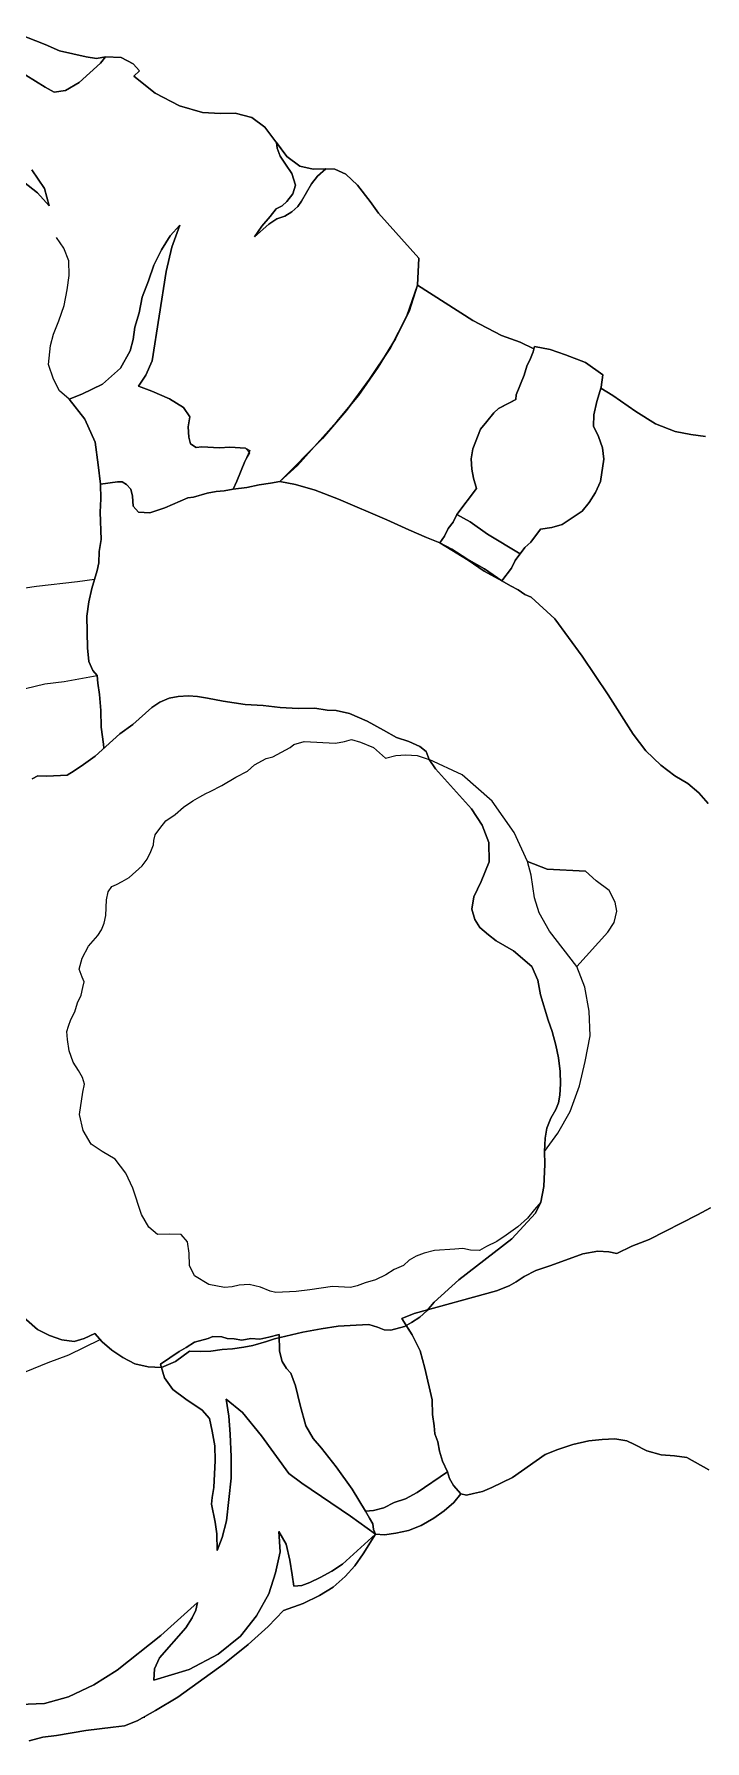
# Model space of a CAD drawing. Header units: metres. Extents: x 1905 to 1922.2, y 1773.7 to 1790.9.
# Drawn here: x 1907.988 to 1908.235, y 1775.517 to 1776.144 of the extents above; entities that cross this region are included whole.
import ezdxf

# ---------------------------------------------------------------- set-up
doc = ezdxf.new("R2010")
doc.units = ezdxf.units.M

# ---------------------------------------------------------------- blocks, each defined once
blk = doc.blocks.new('man_top_5')
at = {"color": 0}
for points in [[(-0.21802, 0.26793), (-0.21286, 0.26394), (-0.20857, 0.25916), (-0.2103, 0.26545), (-0.21489, 0.27231)], [(-0.21717, 0.30716), (-0.20997, 0.30264), (-0.20676, 0.30082), (-0.20259, 0.30142), (-0.19747, 0.30445), (-0.18965, 0.31148), (-0.18787, 0.31386), (-0.19121, 0.31321), (-0.1949, 0.31382), (-0.20471, 0.316), (-0.20996, 0.31835), (-0.21967, 0.32217)], [(-0.21593, -0.30471), (-0.21089, -0.30333), (-0.2059, -0.30277), (-0.19505, -0.30087), (-0.18507, -0.29974), (-0.18091, -0.29914), (-0.17626, -0.29732), (-0.16945, -0.29355), (-0.16133, -0.28861), (-0.14414, -0.2763), (-0.1355, -0.26932), (-0.12811, -0.26269), (-0.12243, -0.25679), (-0.11526, -0.25428), (-0.10932, -0.25129), (-0.10419, -0.24826), (-0.09985, -0.24435), (-0.09633, -0.24041), (-0.09321, -0.23603), (-0.08869, -0.22883), (-0.08539, -0.229), (-0.08123, -0.2284), (-0.07662, -0.2274), (-0.07198, -0.22558), (-0.06729, -0.22294), (-0.06343, -0.22025), (-0.05995, -0.21713), (-0.05731, -0.21397), (-0.06004, -0.21093), (-0.06155, -0.20837), (-0.06225, -0.20585), (-0.06155, -0.20837), (-0.06004, -0.21093), (-0.05731, -0.21397), (-0.05995, -0.21713), (-0.06343, -0.22025), (-0.06729, -0.22294), (-0.07198, -0.22558), (-0.07662, -0.2274), (-0.08123, -0.2284), (-0.08539, -0.229), (-0.08869, -0.22883), (-0.09321, -0.23603), (-0.09633, -0.24041), (-0.09985, -0.24435), (-0.10419, -0.24826), (-0.10932, -0.25129), (-0.11526, -0.25428), (-0.12243, -0.25679), (-0.12811, -0.26269), (-0.1355, -0.26932), (-0.14414, -0.2763), (-0.16133, -0.28861), (-0.16945, -0.29355), (-0.17626, -0.29732), (-0.18091, -0.29914), (-0.18507, -0.29974), (-0.19505, -0.30087), (-0.2059, -0.30277), (-0.21089, -0.30333), (-0.21593, -0.30471)], [(-0.21967, 0.32217), (-0.20996, 0.31835), (-0.20471, 0.316), (-0.1949, 0.31382), (-0.19121, 0.31321), (-0.18787, 0.31386), (-0.1821, 0.31355), (-0.17768, 0.31125), (-0.17534, 0.30865), (-0.17751, 0.3067), (-0.16957, 0.30048), (-0.16072, 0.29588), (-0.15218, 0.29336), (-0.14558, 0.293), (-0.1402, 0.29313), (-0.13408, 0.29156), (-0.12931, 0.288), (-0.12121, 0.27723), (-0.11644, 0.27367), (-0.11153, 0.27258), (-0.10698, 0.27275), (-0.10368, 0.27258), (-0.09964, 0.27071), (-0.09531, 0.26676), (-0.09067, 0.26072), (-0.08759, 0.25642), (-0.07276, 0.23992), (-0.07329, 0.23003), (-0.07721, 0.21867), (-0.0832, 0.207), (-0.09085, 0.19542), (-0.09932, 0.18388), (-0.10813, 0.1736), (-0.12385, 0.15791), (-0.1272, 0.15726), (-0.13136, 0.15666), (-0.13596, 0.15566), (-0.14095, 0.1551), (-0.14429, 0.15445), (-0.1472, 0.15419), (-0.15054, 0.15355), (-0.15558, 0.15216), (-0.15766, 0.15186), (-0.16612, 0.14818), (-0.17159, 0.1464), (-0.17572, 0.14662), (-0.17767, 0.14879), (-0.17788, 0.15252), (-0.17857, 0.15504), (-0.18013, 0.15678), (-0.18174, 0.15769), (-0.18339, 0.15778), (-0.18964, 0.15687), (-0.18951, 0.15149), (-0.18977, 0.14654), (-0.18948, 0.13661), (-0.19013, 0.1321), (-0.19035, 0.12797), (-0.19092, 0.12511), (-0.19292, 0.1186), (-0.19401, 0.1137), (-0.19471, 0.10836), (-0.1945, 0.09678), (-0.19394, 0.09179), (-0.19246, 0.0884), (-0.1909, 0.08666), (-0.19065, 0.08376), (-0.19004, 0.07959), (-0.18952, 0.07378), (-0.18944, 0.06757), (-0.18854, 0.06132), (-0.18841, 0.05987), (-0.18854, 0.06132), (-0.18944, 0.06757), (-0.18952, 0.07378), (-0.19004, 0.07959), (-0.19065, 0.08376), (-0.1909, 0.08666), (-0.19246, 0.0884), (-0.19394, 0.09179), (-0.1945, 0.09678), (-0.19471, 0.10836), (-0.19401, 0.1137), (-0.19292, 0.1186), (-0.19092, 0.12511), (-0.19035, 0.12797), (-0.19013, 0.1321), (-0.18948, 0.13661), (-0.18977, 0.14654), (-0.18951, 0.15149), (-0.18964, 0.15687), (-0.18339, 0.15778), (-0.18174, 0.15769), (-0.18013, 0.15678), (-0.17857, 0.15504), (-0.17788, 0.15252), (-0.17767, 0.14879), (-0.17572, 0.14662), (-0.17159, 0.1464), (-0.16612, 0.14818), (-0.15766, 0.15186), (-0.15558, 0.15216), (-0.15054, 0.15355), (-0.1472, 0.15419), (-0.14429, 0.15445), (-0.14095, 0.1551), (-0.13596, 0.15566), (-0.13136, 0.15666), (-0.1272, 0.15726), (-0.12385, 0.15791), (-0.10813, 0.1736), (-0.09932, 0.18388), (-0.09085, 0.19542), (-0.0832, 0.207), (-0.07721, 0.21867), (-0.07329, 0.23003), (-0.07276, 0.23992), (-0.08759, 0.25642), (-0.09067, 0.26072), (-0.09531, 0.26676), (-0.09964, 0.27071), (-0.10368, 0.27258), (-0.10698, 0.27275), (-0.11153, 0.27258), (-0.11644, 0.27367), (-0.12121, 0.27723), (-0.12931, 0.288), (-0.13408, 0.29156), (-0.1402, 0.29313), (-0.14558, 0.293), (-0.15218, 0.29336), (-0.16072, 0.29588), (-0.16957, 0.30048), (-0.17751, 0.3067), (-0.17534, 0.30865), (-0.17768, 0.31125), (-0.1821, 0.31355), (-0.18787, 0.31386), (-0.19121, 0.31321), (-0.1949, 0.31382), (-0.20471, 0.316), (-0.20996, 0.31835), (-0.21967, 0.32217)], [(-0.21967, 0.32217), (-0.20996, 0.31835), (-0.20471, 0.316), (-0.1949, 0.31382), (-0.19121, 0.31321), (-0.18787, 0.31386), (-0.18965, 0.31148), (-0.19747, 0.30445), (-0.20259, 0.30142), (-0.20676, 0.30082), (-0.20997, 0.30264), (-0.21717, 0.30716)], [(-0.21489, 0.27231), (-0.2103, 0.26545), (-0.20857, 0.25916), (-0.21286, 0.26394), (-0.21802, 0.26793)], [(-0.2012, 0.18808), (-0.20476, 0.19116), (-0.20701, 0.19542), (-0.20878, 0.20089), (-0.208, 0.20787), (-0.20695, 0.21195), (-0.20504, 0.21681), (-0.20308, 0.22249), (-0.20195, 0.22822), (-0.20125, 0.23355), (-0.20138, 0.23893), (-0.2032, 0.24358), (-0.20589, 0.24744)], [(0.03353, 0.03955), (0.03002, 0.04346), (0.02607, 0.04697), (0.02126, 0.04971), (0.01609, 0.05371), (0.01059, 0.05896), (0.00595, 0.065), (-0.0032, 0.07954), (-0.01277, 0.09369), (-0.02279, 0.10746), (-0.03146, 0.11536), (-0.03389, 0.11632), (-0.03628, 0.1181), (-0.03909, 0.11949), (-0.0423, 0.12131), (-0.04868, 0.12579), (-0.0551, 0.12944), (-0.06069, 0.13304), (-0.06512, 0.13534), (-0.06998, 0.13726), (-0.07644, 0.14008), (-0.08451, 0.14382), (-0.10229, 0.15138), (-0.1108, 0.15473), (-0.11813, 0.15678), (-0.12385, 0.15791), (-0.11734, 0.16376), (-0.10284, 0.17994), (-0.09489, 0.18943), (-0.08772, 0.1998), (-0.08138, 0.21021), (-0.07629, 0.22027), (-0.07329, 0.23003), (-0.05291, 0.21696), (-0.04245, 0.21144), (-0.03556, 0.209), (-0.04245, 0.21144), (-0.05291, 0.21696), (-0.07329, 0.23003), (-0.07629, 0.22027), (-0.08138, 0.21021), (-0.08772, 0.1998), (-0.09489, 0.18943), (-0.10284, 0.17994), (-0.11734, 0.16376), (-0.12385, 0.15791), (-0.11813, 0.15678), (-0.1108, 0.15473), (-0.10229, 0.15138), (-0.08451, 0.14382), (-0.07644, 0.14008), (-0.06998, 0.13726), (-0.06512, 0.13534), (-0.06069, 0.13304), (-0.0551, 0.12944), (-0.04868, 0.12579), (-0.0423, 0.12131), (-0.03909, 0.11949), (-0.03628, 0.1181), (-0.03389, 0.11632), (-0.03146, 0.11536), (-0.02279, 0.10746), (-0.01277, 0.09369), (-0.0032, 0.07954), (0.00595, 0.065), (0.01059, 0.05896), (0.01609, 0.05371), (0.02126, 0.04971), (0.02607, 0.04697), (0.03002, 0.04346), (0.03353, 0.03955)], [(0.03246, 0.17437), (0.02712, 0.17507), (0.02139, 0.1762), (0.0141, 0.17907), (0.0069, 0.18359), (-0.00147, 0.18941), (-0.00595, 0.19217), (-0.00147, 0.18941), (0.0069, 0.18359), (0.0141, 0.17907), (0.02139, 0.1762), (0.02712, 0.17507), (0.03246, 0.17437)], [(-0.06512, 0.13534), (-0.06998, 0.13726), (-0.07644, 0.14008), (-0.08451, 0.14382), (-0.10229, 0.15138), (-0.1108, 0.15473), (-0.11813, 0.15678), (-0.12385, 0.15791)], [(-0.2172, 0.08187), (-0.21009, 0.08355), (-0.20301, 0.08442), (-0.1909, 0.08666), (-0.19246, 0.0884), (-0.19394, 0.09179), (-0.1945, 0.09678), (-0.19471, 0.10836), (-0.19401, 0.1137), (-0.19292, 0.1186), (-0.19192, 0.12186), (-0.19817, 0.12095), (-0.21314, 0.11927), (-0.22147, 0.11806)], [(0.02126, 0.04971), (0.01609, 0.05371), (0.01059, 0.05896), (0.00595, 0.065), (-0.0032, 0.07954), (-0.01277, 0.09369), (-0.02279, 0.10746), (-0.03146, 0.11536), (-0.03389, 0.11632), (-0.03628, 0.1181), (-0.03909, 0.11949), (-0.0423, 0.12131)], [(-0.21484, 0.04867), (-0.21271, 0.0498), (-0.20942, 0.04962), (-0.20195, 0.05005), (-0.19939, 0.05157), (-0.19596, 0.05386), (-0.19166, 0.05694), (-0.18255, 0.06514), (-0.17781, 0.0686), (-0.17087, 0.07485), (-0.16787, 0.07675), (-0.16448, 0.07823), (-0.16114, 0.07888), (-0.15741, 0.07909), (-0.15411, 0.07891), (-0.15043, 0.0783), (-0.1447, 0.07717), (-0.1365, 0.07591), (-0.1299, 0.07555), (-0.12374, 0.07481), (-0.11715, 0.07446), (-0.11094, 0.07454), (-0.10643, 0.07389), (-0.10313, 0.07371), (-0.09823, 0.07262), (-0.09177, 0.0698), (-0.08574, 0.06658), (-0.08092, 0.06385), (-0.07645, 0.06237), (-0.07242, 0.0605), (-0.07003, 0.05872), (-0.06895, 0.05577), (-0.07003, 0.05872), (-0.07242, 0.0605), (-0.07645, 0.06237), (-0.08092, 0.06385), (-0.08574, 0.06658), (-0.09177, 0.0698), (-0.09823, 0.07262), (-0.10313, 0.07371), (-0.10643, 0.07389), (-0.11094, 0.07454), (-0.11715, 0.07446), (-0.12374, 0.07481), (-0.1299, 0.07555), (-0.1365, 0.07591), (-0.1447, 0.07717), (-0.15043, 0.0783), (-0.15411, 0.07891), (-0.15741, 0.07909), (-0.16114, 0.07888), (-0.16448, 0.07823), (-0.16787, 0.07675), (-0.17087, 0.07485), (-0.17781, 0.0686), (-0.18255, 0.06514), (-0.19166, 0.05694), (-0.19596, 0.05386), (-0.19939, 0.05157), (-0.20195, 0.05005), (-0.20942, 0.04962), (-0.21271, 0.0498), (-0.21484, 0.04867)], [(-0.21993, -0.14741), (-0.21282, -0.15358), (-0.2084, -0.15588), (-0.20393, -0.15736), (-0.19942, -0.15802), (-0.19564, -0.15698), (-0.19182, -0.15511), (-0.18909, -0.15815), (-0.18553, -0.16124), (-0.18154, -0.16393), (-0.17712, -0.16623), (-0.17222, -0.16732), (-0.16727, -0.16759), (-0.16219, -0.16538), (-0.15702, -0.16152), (-0.1529, -0.16174), (-0.14917, -0.16152), (-0.145, -0.16092), (-0.14127, -0.16071), (-0.13711, -0.1601), (-0.13377, -0.15945), (-0.12873, -0.15807), (-0.12578, -0.15699), (-0.11532, -0.15465), (-0.10864, -0.15335), (-0.10239, -0.15245), (-0.09575, -0.15197), (-0.09119, -0.1518), (-0.08794, -0.1528), (-0.08551, -0.15376), (-0.08304, -0.15389), (-0.078, -0.15251), (-0.07544, -0.15099), (-0.07244, -0.14908), (-0.06984, -0.14674), (-0.06719, -0.14358), (-0.05807, -0.13538), (-0.03866, -0.1203), (-0.02989, -0.11084), (-0.02802, -0.10681), (-0.02689, -0.10108), (-0.02645, -0.09284), (-0.02662, -0.08828), (-0.02636, -0.08334), (-0.02575, -0.07965), (-0.02431, -0.076), (-0.02249, -0.0728), (-0.02153, -0.07037), (-0.02096, -0.0675), (-0.02074, -0.06338), (-0.02092, -0.05882), (-0.02148, -0.05383), (-0.02247, -0.04923), (-0.02385, -0.0442), (-0.02528, -0.03999), (-0.0281, -0.03074), (-0.02905, -0.02532), (-0.03126, -0.02024), (-0.03798, -0.01451), (-0.0444, -0.01086), (-0.04717, -0.00864), (-0.05034, -0.00599), (-0.05225, -0.003), (-0.05328, 0.00078), (-0.05263, 0.00529), (-0.04985, 0.01093), (-0.04698, 0.01822), (-0.04702, 0.02525), (-0.04957, 0.03158), (-0.05339, 0.03757), (-0.06665, 0.05234), (-0.06895, 0.05577), (-0.06665, 0.05234), (-0.05339, 0.03757), (-0.04957, 0.03158), (-0.04702, 0.02525), (-0.04698, 0.01822), (-0.04985, 0.01093), (-0.05263, 0.00529), (-0.05328, 0.00078), (-0.05225, -0.003), (-0.05034, -0.00599), (-0.04717, -0.00864), (-0.0444, -0.01086), (-0.03798, -0.01451), (-0.03126, -0.02024), (-0.02905, -0.02532), (-0.0281, -0.03074), (-0.02528, -0.03999), (-0.02385, -0.0442), (-0.02247, -0.04923), (-0.02148, -0.05383), (-0.02092, -0.05882), (-0.02074, -0.06338), (-0.02096, -0.0675), (-0.02153, -0.07037), (-0.02249, -0.0728), (-0.02431, -0.076), (-0.02575, -0.07965), (-0.02636, -0.08334), (-0.02662, -0.08828), (-0.02645, -0.09284), (-0.02689, -0.10108), (-0.02802, -0.10681), (-0.02989, -0.11084), (-0.03866, -0.1203), (-0.05807, -0.13538), (-0.06719, -0.14358), (-0.06984, -0.14674), (-0.07244, -0.14908), (-0.07544, -0.15099), (-0.078, -0.15251), (-0.08304, -0.15389), (-0.08551, -0.15376), (-0.08794, -0.1528), (-0.09119, -0.1518), (-0.09575, -0.15197), (-0.10239, -0.15245), (-0.10864, -0.15335), (-0.11532, -0.15465), (-0.12578, -0.15699), (-0.12873, -0.15807), (-0.13377, -0.15945), (-0.13711, -0.1601), (-0.14127, -0.16071), (-0.145, -0.16092), (-0.14917, -0.16152), (-0.1529, -0.16174), (-0.15702, -0.16152), (-0.16219, -0.16538), (-0.16727, -0.16759), (-0.17222, -0.16732), (-0.17712, -0.16623), (-0.18154, -0.16393), (-0.18553, -0.16124), (-0.18909, -0.15815), (-0.19182, -0.15511), (-0.19564, -0.15698), (-0.19942, -0.15802), (-0.20393, -0.15736), (-0.2084, -0.15588), (-0.21282, -0.15358), (-0.21993, -0.14741)], [(-0.08505, 0.05621), (-0.08127, 0.05725), (-0.07754, 0.05746), (-0.07342, 0.05724), (-0.06895, 0.05577), (-0.06665, 0.05234), (-0.05339, 0.03757), (-0.04957, 0.03158), (-0.04702, 0.02525), (-0.04698, 0.01822), (-0.04985, 0.01093), (-0.05263, 0.00529), (-0.05328, 0.00078), (-0.05225, -0.003), (-0.05034, -0.00599), (-0.04717, -0.00864), (-0.0444, -0.01086), (-0.03798, -0.01451), (-0.03126, -0.02024), (-0.02905, -0.02532), (-0.0281, -0.03074), (-0.02528, -0.03999), (-0.02385, -0.0442), (-0.02247, -0.04923), (-0.02148, -0.05383), (-0.02092, -0.05882), (-0.02074, -0.06338), (-0.02096, -0.0675), (-0.02153, -0.07037), (-0.02249, -0.0728), (-0.02431, -0.076), (-0.02575, -0.07965), (-0.02636, -0.08334), (-0.02662, -0.08828), (-0.02645, -0.09284), (-0.02689, -0.10108), (-0.02802, -0.10681), (-0.03024, -0.10959), (-0.03289, -0.11275), (-0.03636, -0.11587), (-0.04066, -0.11895), (-0.04409, -0.12125), (-0.04791, -0.12311), (-0.05047, -0.12463), (-0.05377, -0.12445), (-0.05663, -0.12389), (-0.05954, -0.12414), (-0.067, -0.12457), (-0.07078, -0.12561), (-0.07373, -0.12669), (-0.07629, -0.12821), (-0.07846, -0.13016), (-0.08185, -0.13163), (-0.08484, -0.13354), (-0.08866, -0.1354), (-0.09244, -0.13644), (-0.09539, -0.13753), (-0.09791, -0.13822), (-0.1045, -0.13787), (-0.11284, -0.13907), (-0.11783, -0.13963), (-0.12529, -0.14006), (-0.12733, -0.13954), (-0.13097, -0.13811), (-0.13505, -0.13706), (-0.13878, -0.13728), (-0.1413, -0.13797), (-0.14421, -0.13823), (-0.14993, -0.13709), (-0.15514, -0.13392), (-0.157, -0.1301), (-0.15717, -0.12555), (-0.15778, -0.12138), (-0.16012, -0.11878), (-0.16424, -0.11856), (-0.1688, -0.11873), (-0.17196, -0.11608), (-0.1746, -0.11139), (-0.17781, -0.10171), (-0.18041, -0.0962), (-0.18427, -0.09103), (-0.18908, -0.08829), (-0.19307, -0.0856), (-0.1961, -0.08048), (-0.19745, -0.07462), (-0.19618, -0.06642), (-0.19561, -0.06355), (-0.19631, -0.06104), (-0.19782, -0.05848), (-0.19973, -0.05548), (-0.20116, -0.05127), (-0.20176, -0.0471), (-0.20202, -0.0442), (-0.2015, -0.04216), (-0.20054, -0.03973), (-0.19915, -0.03691), (-0.19815, -0.03366), (-0.19676, -0.03084), (-0.1962, -0.02797), (-0.19567, -0.02593), (-0.19641, -0.02424), (-0.19749, -0.02129), (-0.19645, -0.01721), (-0.19415, -0.01279), (-0.19063, -0.00884), (-0.18928, -0.00685), (-0.18832, -0.00442), (-0.18776, -0.00155), (-0.18745, 0.00422), (-0.18688, 0.00708), (-0.18554, 0.00908), (-0.18384, 0.00981), (-0.18172, 0.01094), (-0.17916, 0.01246), (-0.17438, 0.01675), (-0.1726, 0.01913), (-0.17121, 0.02195), (-0.17025, 0.02438), (-0.17016, 0.02603), (-0.16964, 0.02807), (-0.16786, 0.03046), (-0.16565, 0.03323), (-0.16222, 0.03553), (-0.15918, 0.03826), (-0.15575, 0.04056), (-0.15319, 0.04207), (-0.15106, 0.0432), (-0.14937, 0.04394), (-0.14511, 0.04619), (-0.13999, 0.04922), (-0.13574, 0.05148), (-0.13313, 0.05382), (-0.12888, 0.05607), (-0.12636, 0.05676), (-0.11998, 0.06014), (-0.11868, 0.06131), (-0.1149, 0.06235), (-0.10336, 0.06174), (-0.10002, 0.06238), (-0.0975, 0.06308), (-0.09424, 0.06208), (-0.08939, 0.06016), (-0.08505, 0.05621)], [(-0.06895, 0.05577), (-0.06665, 0.05234), (-0.05339, 0.03757), (-0.04957, 0.03158), (-0.04702, 0.02525), (-0.04698, 0.01822), (-0.04985, 0.01093), (-0.05263, 0.00529), (-0.05328, 0.00078), (-0.05225, -0.003), (-0.05034, -0.00599), (-0.04717, -0.00864), (-0.0444, -0.01086), (-0.03798, -0.01451), (-0.03126, -0.02024), (-0.02905, -0.02532), (-0.0281, -0.03074), (-0.02528, -0.03999), (-0.02385, -0.0442), (-0.02247, -0.04923), (-0.02148, -0.05383), (-0.02092, -0.05882), (-0.02074, -0.06338), (-0.02096, -0.0675), (-0.02153, -0.07037), (-0.02249, -0.0728), (-0.02431, -0.076), (-0.02575, -0.07965), (-0.02636, -0.08334), (-0.02662, -0.08828), (-0.02645, -0.09284), (-0.02689, -0.10108), (-0.02802, -0.10681)], [(-0.01472, -0.0203), (-0.02478, -0.00736), (-0.02855, -0.00054), (-0.03033, 0.00493), (-0.03154, 0.01326), (-0.03292, 0.01829), (-0.02563, 0.01542), (-0.01162, 0.01468), (-0.00767, 0.01116), (-0.01162, 0.01468), (-0.02563, 0.01542), (-0.03292, 0.01829), (-0.03773, 0.02888), (-0.04579, 0.04048), (-0.05685, 0.05016), (-0.06895, 0.05577), (-0.06665, 0.05234), (-0.05339, 0.03757), (-0.04957, 0.03158), (-0.04702, 0.02525), (-0.04698, 0.01822), (-0.04985, 0.01093), (-0.05263, 0.00529), (-0.05328, 0.00078), (-0.05225, -0.003), (-0.05034, -0.00599), (-0.04717, -0.00864), (-0.0444, -0.01086), (-0.03798, -0.01451), (-0.03126, -0.02024), (-0.02905, -0.02532), (-0.0281, -0.03074), (-0.02528, -0.03999), (-0.02385, -0.0442), (-0.02247, -0.04923), (-0.02148, -0.05383), (-0.02092, -0.05882), (-0.02074, -0.06338), (-0.02096, -0.0675), (-0.02153, -0.07037), (-0.02249, -0.0728), (-0.02431, -0.076), (-0.02575, -0.07965), (-0.02636, -0.08334), (-0.02662, -0.08828), (-0.02171, -0.08152), (-0.01715, -0.07349), (-0.01376, -0.06417), (-0.01163, -0.05519), (-0.00988, -0.04577), (-0.01022, -0.03666), (-0.01182, -0.02789), (-0.01472, -0.0203), (-0.0033, -0.00768), (-0.00104, -0.00408), (0, 0), (-0.00065, 0.00334), (-0.0029, 0.0076), (-0.00767, 0.01116), (-0.01162, 0.01468), (-0.02563, 0.01542), (-0.03292, 0.01829), (-0.03773, 0.02888), (-0.04579, 0.04048), (-0.05685, 0.05016), (-0.06895, 0.05577), (-0.06665, 0.05234), (-0.05339, 0.03757), (-0.04957, 0.03158), (-0.04702, 0.02525), (-0.04698, 0.01822), (-0.04985, 0.01093), (-0.05263, 0.00529), (-0.05328, 0.00078), (-0.05225, -0.003), (-0.05034, -0.00599), (-0.04717, -0.00864), (-0.0444, -0.01086), (-0.03798, -0.01451), (-0.03126, -0.02024), (-0.02905, -0.02532), (-0.0281, -0.03074), (-0.02528, -0.03999), (-0.02385, -0.0442), (-0.02247, -0.04923), (-0.02148, -0.05383), (-0.02092, -0.05882), (-0.02074, -0.06338), (-0.02096, -0.0675), (-0.02153, -0.07037), (-0.02249, -0.0728), (-0.02431, -0.076), (-0.02575, -0.07965), (-0.02636, -0.08334), (-0.02662, -0.08828), (-0.02171, -0.08152), (-0.01715, -0.07349), (-0.01376, -0.06417), (-0.01163, -0.05519), (-0.00988, -0.04577), (-0.01022, -0.03666), (-0.01182, -0.02789), (-0.01472, -0.0203), (-0.0033, -0.00768), (-0.00104, -0.00408), (0, 0), (-0.00065, 0.00334), (-0.0029, 0.0076), (-0.00767, 0.01116)], [(0.03429, -0.1089), (0.0296, -0.11154), (0.01176, -0.12051), (0.00542, -0.12306), (-0.00009, -0.12566), (-0.00296, -0.1251), (-0.00708, -0.12488), (-0.0125, -0.12583), (-0.02431, -0.13016), (-0.02978, -0.13193), (-0.03403, -0.13419), (-0.03703, -0.13609), (-0.03959, -0.13761), (-0.04423, -0.13943), (-0.07444, -0.14774), (-0.07908, -0.14956), (-0.07527, -0.15555), (-0.07228, -0.16149), (-0.07055, -0.16779), (-0.06787, -0.17951), (-0.06774, -0.18489), (-0.06714, -0.18905), (-0.06688, -0.19196), (-0.0658, -0.19491), (-0.06515, -0.19825), (-0.06411, -0.20203), (-0.06225, -0.20585), (-0.06155, -0.20837), (-0.06004, -0.21093), (-0.05731, -0.21397), (-0.06004, -0.21093), (-0.06155, -0.20837), (-0.06225, -0.20585), (-0.06411, -0.20203), (-0.06515, -0.19825), (-0.0658, -0.19491), (-0.06688, -0.19196), (-0.06714, -0.18905), (-0.06774, -0.18489), (-0.06787, -0.17951), (-0.07055, -0.16779), (-0.07228, -0.16149), (-0.07527, -0.15555), (-0.07908, -0.14956), (-0.07444, -0.14774), (-0.04423, -0.13943), (-0.03959, -0.13761), (-0.03703, -0.13609), (-0.03403, -0.13419), (-0.02978, -0.13193), (-0.02431, -0.13016), (-0.0125, -0.12583), (-0.00708, -0.12488), (-0.00296, -0.1251), (-0.00009, -0.12566), (0.00542, -0.12306), (0.01176, -0.12051), (0.0296, -0.11154), (0.03429, -0.1089)], [(0.03369, -0.20518), (0.02567, -0.20062), (0.02116, -0.19997), (0.01621, -0.1997), (0.01092, -0.19818), (0.00649, -0.19588), (0.00367, -0.19449), (-0.00084, -0.19383), (-0.00539, -0.194), (-0.01038, -0.19456), (-0.01624, -0.1959), (-0.02171, -0.19768), (-0.02636, -0.1995), (-0.03838, -0.20795), (-0.04602, -0.21168), (-0.04941, -0.21315), (-0.05275, -0.2138), (-0.05527, -0.21449), (-0.05731, -0.21397), (-0.05527, -0.21449), (-0.05275, -0.2138), (-0.04941, -0.21315), (-0.04602, -0.21168), (-0.03838, -0.20795), (-0.02636, -0.1995), (-0.02171, -0.19768), (-0.01624, -0.1959), (-0.01038, -0.19456), (-0.00539, -0.194), (-0.00084, -0.19383), (0.00367, -0.19449), (0.00649, -0.19588), (0.01092, -0.19818), (0.01621, -0.1997), (0.02116, -0.19997), (0.02567, -0.20062), (0.03369, -0.20518)], [(-0.21695, -0.16907), (-0.20892, -0.16578), (-0.20133, -0.16287), (-0.18987, -0.15729)], [(-0.05731, -0.21397), (-0.05527, -0.21449), (-0.05275, -0.2138), (-0.04941, -0.21315), (-0.04602, -0.21168), (-0.03838, -0.20795), (-0.02636, -0.1995), (-0.02171, -0.19768), (-0.01624, -0.1959), (-0.01038, -0.19456), (-0.00539, -0.194), (-0.00084, -0.19383), (0.00367, -0.19449), (0.00649, -0.19588)], [(-0.21934, -0.2913), (-0.21023, -0.29096), (-0.20142, -0.28854), (-0.19209, -0.28408), (-0.18354, -0.27874), (-0.16756, -0.26596), (-0.1541, -0.25386), (-0.15467, -0.25672), (-0.15606, -0.25954), (-0.15832, -0.26314), (-0.168, -0.2742), (-0.16987, -0.27823), (-0.17009, -0.28236), (-0.15707, -0.2785), (-0.14643, -0.27287), (-0.13823, -0.26628), (-0.13245, -0.25874), (-0.12789, -0.25071), (-0.12541, -0.24299), (-0.12375, -0.23522), (-0.12418, -0.22776), (-0.12154, -0.23245), (-0.1202, -0.23831), (-0.11925, -0.24373), (-0.11864, -0.2479), (-0.11574, -0.24764), (-0.11278, -0.24656), (-0.10896, -0.24469), (-0.10471, -0.24244), (-0.10085, -0.23975), (-0.08869, -0.22883), (-0.09321, -0.23603), (-0.09633, -0.24041), (-0.09985, -0.24435), (-0.10419, -0.24826), (-0.10932, -0.25129), (-0.11526, -0.25428), (-0.12243, -0.25679), (-0.12811, -0.26269), (-0.1355, -0.26932), (-0.14414, -0.2763), (-0.16133, -0.28861), (-0.16945, -0.29355), (-0.17626, -0.29732), (-0.18091, -0.29914), (-0.18507, -0.29974), (-0.19505, -0.30087), (-0.2059, -0.30277), (-0.21089, -0.30333), (-0.21593, -0.30471)], [(-0.21593, -0.30471), (-0.21089, -0.30333), (-0.2059, -0.30277), (-0.19505, -0.30087), (-0.18507, -0.29974), (-0.18091, -0.29914), (-0.17626, -0.29732), (-0.16945, -0.29355), (-0.16133, -0.28861), (-0.14414, -0.2763), (-0.1355, -0.26932), (-0.12811, -0.26269), (-0.12243, -0.25679), (-0.11526, -0.25428), (-0.10932, -0.25129), (-0.10419, -0.24826), (-0.09985, -0.24435), (-0.09633, -0.24041), (-0.09321, -0.23603), (-0.08869, -0.22883), (-0.10085, -0.23975), (-0.10471, -0.24244), (-0.10896, -0.24469), (-0.11278, -0.24656), (-0.11574, -0.24764), (-0.11864, -0.2479), (-0.11925, -0.24373), (-0.1202, -0.23831), (-0.12154, -0.23245), (-0.12418, -0.22776), (-0.12375, -0.23522), (-0.12541, -0.24299), (-0.12789, -0.25071), (-0.13245, -0.25874), (-0.13823, -0.26628), (-0.14643, -0.27287), (-0.15707, -0.2785), (-0.17009, -0.28236), (-0.16987, -0.27823), (-0.168, -0.2742), (-0.15832, -0.26314), (-0.15606, -0.25954), (-0.15467, -0.25672), (-0.1541, -0.25386), (-0.16756, -0.26596), (-0.18354, -0.27874), (-0.19209, -0.28408), (-0.20142, -0.28854), (-0.21023, -0.29096), (-0.21934, -0.2913)], [(-0.17344, -0.29618), (-0.17442, -0.2963)]]:
    blk.add_lwpolyline(points, dxfattribs=at)
for points in [[(-0.12506, 0.2824), (-0.12476, 0.28032), (-0.12368, 0.27737), (-0.12177, 0.27437), (-0.11947, 0.27094), (-0.11805, 0.26673), (-0.11905, 0.26348), (-0.12126, 0.2607), (-0.123, 0.25914), (-0.12513, 0.25801), (-0.12734, 0.25524), (-0.13042, 0.25168), (-0.13312, 0.24769), (-0.12791, 0.25238), (-0.12491, 0.25428), (-0.12196, 0.25537), (-0.1194, 0.25688), (-0.11723, 0.25883), (-0.11588, 0.26083), (-0.11223, 0.26725), (-0.11002, 0.27002), (-0.10698, 0.27275), (-0.11153, 0.27258), (-0.11644, 0.27367), (-0.12121, 0.27723), (-0.12506, 0.2824), (-0.12121, 0.27723), (-0.11644, 0.27367), (-0.11153, 0.27258), (-0.10698, 0.27275), (-0.11002, 0.27002), (-0.11223, 0.26725), (-0.11588, 0.26083), (-0.11723, 0.25883), (-0.1194, 0.25688), (-0.12196, 0.25537), (-0.12491, 0.25428), (-0.12791, 0.25238), (-0.13312, 0.24769), (-0.13042, 0.25168), (-0.12734, 0.25524), (-0.12513, 0.25801), (-0.123, 0.25914), (-0.12126, 0.2607), (-0.11905, 0.26348), (-0.11805, 0.26673), (-0.11947, 0.27094), (-0.12177, 0.27437), (-0.12368, 0.27737), (-0.12476, 0.28032)], [(-0.14095, 0.1551), (-0.13956, 0.15792), (-0.13669, 0.16521), (-0.13487, 0.16842), (-0.13643, 0.17015), (-0.1422, 0.17046), (-0.14593, 0.17025), (-0.15253, 0.1706), (-0.15461, 0.1703), (-0.1566, 0.17164), (-0.1573, 0.17416), (-0.15751, 0.17789), (-0.1569, 0.18158), (-0.1592, 0.18501), (-0.1644, 0.18818), (-0.17087, 0.19101), (-0.17572, 0.19292), (-0.17303, 0.19691), (-0.17068, 0.20216), (-0.16563, 0.23496), (-0.16349, 0.24394), (-0.16058, 0.25205), (-0.1641, 0.24811), (-0.16727, 0.2429), (-0.17005, 0.23726), (-0.17201, 0.23158), (-0.1744, 0.22551), (-0.17553, 0.21978), (-0.17705, 0.21449), (-0.17771, 0.20998), (-0.17875, 0.2059), (-0.1824, 0.19948), (-0.18892, 0.19362), (-0.19656, 0.1899), (-0.2012, 0.18808), (-0.19539, 0.18074), (-0.19171, 0.17228), (-0.1905, 0.16395), (-0.18964, 0.15687), (-0.18339, 0.15778), (-0.18174, 0.15769), (-0.18013, 0.15678), (-0.17857, 0.15504), (-0.17788, 0.15252), (-0.17767, 0.14879), (-0.17572, 0.14662), (-0.17159, 0.1464), (-0.16612, 0.14818), (-0.15766, 0.15186), (-0.15558, 0.15216), (-0.15054, 0.15355), (-0.1472, 0.15419), (-0.14429, 0.15445), (-0.14095, 0.1551), (-0.14429, 0.15445), (-0.1472, 0.15419), (-0.15054, 0.15355), (-0.15558, 0.15216), (-0.15766, 0.15186), (-0.16612, 0.14818), (-0.17159, 0.1464), (-0.17572, 0.14662), (-0.17767, 0.14879), (-0.17788, 0.15252), (-0.17857, 0.15504), (-0.18013, 0.15678), (-0.18174, 0.15769), (-0.18339, 0.15778), (-0.18964, 0.15687), (-0.1905, 0.16395), (-0.19171, 0.17228), (-0.19539, 0.18074), (-0.2012, 0.18808), (-0.19656, 0.1899), (-0.18892, 0.19362), (-0.1824, 0.19948), (-0.17875, 0.2059), (-0.17771, 0.20998), (-0.17705, 0.21449), (-0.17553, 0.21978), (-0.1744, 0.22551), (-0.17201, 0.23158), (-0.17005, 0.23726), (-0.16727, 0.2429), (-0.1641, 0.24811), (-0.16058, 0.25205), (-0.16349, 0.24394), (-0.16563, 0.23496), (-0.17068, 0.20216), (-0.17303, 0.19691), (-0.17572, 0.19292), (-0.17087, 0.19101), (-0.1644, 0.18818), (-0.1592, 0.18501), (-0.1569, 0.18158), (-0.15751, 0.17789), (-0.1573, 0.17416), (-0.1566, 0.17164), (-0.15461, 0.1703), (-0.15253, 0.1706), (-0.14593, 0.17025), (-0.1422, 0.17046), (-0.13643, 0.17015), (-0.13482, 0.16924), (-0.13669, 0.16521), (-0.13956, 0.15792)], [(-0.03709, 0.188), (-0.04347, 0.18462), (-0.04521, 0.18306), (-0.04786, 0.1799), (-0.05007, 0.17712), (-0.05294, 0.16983), (-0.05355, 0.16614), (-0.05334, 0.16241), (-0.05269, 0.15907), (-0.05165, 0.15529), (-0.05878, 0.14575), (-0.06017, 0.14293), (-0.06195, 0.14055), (-0.06334, 0.13773), (-0.06512, 0.13534), (-0.05471, 0.129), (-0.04872, 0.12496), (-0.0423, 0.12131), (-0.03874, 0.12608), (-0.03735, 0.1289), (-0.03379, 0.13367), (-0.03162, 0.13562), (-0.02806, 0.14039), (-0.02389, 0.141), (-0.02012, 0.14204), (-0.01282, 0.14702), (-0.01017, 0.15019), (-0.00791, 0.15379), (-0.00604, 0.15782), (-0.00478, 0.16602), (-0.00538, 0.17019), (-0.00681, 0.1744), (-0.00868, 0.17822), (-0.00846, 0.18234), (-0.00737, 0.18724), (-0.00585, 0.19253), (-0.00519, 0.19705), (-0.01157, 0.20152), (-0.01885, 0.20439), (-0.02454, 0.20635), (-0.03026, 0.20748), (-0.03079, 0.20544), (-0.03174, 0.20301), (-0.03313, 0.20019), (-0.03413, 0.19694), (-0.037, 0.18965), (-0.03709, 0.188), (-0.037, 0.18965), (-0.03413, 0.19694), (-0.03313, 0.20019), (-0.03174, 0.20301), (-0.03079, 0.20544), (-0.03026, 0.20748), (-0.02454, 0.20635), (-0.01885, 0.20439), (-0.01157, 0.20152), (-0.00519, 0.19705), (-0.00585, 0.19253), (-0.00737, 0.18724), (-0.00846, 0.18234), (-0.00868, 0.17822), (-0.00681, 0.1744), (-0.00538, 0.17019), (-0.00478, 0.16602), (-0.00604, 0.15782), (-0.00791, 0.15379), (-0.01017, 0.15019), (-0.01282, 0.14702), (-0.02012, 0.14204), (-0.02389, 0.141), (-0.02806, 0.14039), (-0.03162, 0.13562), (-0.03379, 0.13367), (-0.03735, 0.1289), (-0.03874, 0.12608), (-0.0423, 0.12131), (-0.04872, 0.12496), (-0.05471, 0.129), (-0.06512, 0.13534), (-0.06334, 0.13773), (-0.06195, 0.14055), (-0.06017, 0.14293), (-0.05878, 0.14575), (-0.05165, 0.15529), (-0.05269, 0.15907), (-0.05334, 0.16241), (-0.05355, 0.16614), (-0.05294, 0.16983), (-0.05007, 0.17712), (-0.04786, 0.1799), (-0.04521, 0.18306), (-0.04347, 0.18462), (-0.03922, 0.18687)], [(-0.03556, 0.209), (-0.03049, 0.20659), (-0.03556, 0.209)], [(-0.05878, 0.14575), (-0.05396, 0.14302), (-0.04759, 0.13854), (-0.03557, 0.13129), (-0.03735, 0.1289), (-0.03874, 0.12608), (-0.0423, 0.12131), (-0.04872, 0.12496), (-0.05471, 0.129), (-0.06512, 0.13534), (-0.06334, 0.13773), (-0.06195, 0.14055), (-0.06017, 0.14293), (-0.05878, 0.14575), (-0.06017, 0.14293), (-0.06195, 0.14055), (-0.06334, 0.13773), (-0.06512, 0.13534), (-0.05471, 0.129), (-0.04872, 0.12496), (-0.0423, 0.12131), (-0.03874, 0.12608), (-0.03735, 0.1289), (-0.03557, 0.13129), (-0.04759, 0.13854), (-0.05396, 0.14302)], [(-0.09237, -0.22036), (-0.09731, -0.21224), (-0.10308, -0.20408), (-0.1085, -0.19718), (-0.11162, -0.19371), (-0.11426, -0.18902), (-0.11634, -0.18147), (-0.11802, -0.17435), (-0.11984, -0.1697), (-0.1214, -0.16797), (-0.12292, -0.16541), (-0.12396, -0.16163), (-0.12404, -0.15543), (-0.12782, -0.15646), (-0.13116, -0.15711), (-0.13446, -0.15694), (-0.1378, -0.15758), (-0.14066, -0.15702), (-0.14314, -0.15689), (-0.14518, -0.15636), (-0.14847, -0.15619), (-0.15017, -0.15692), (-0.1552, -0.15831), (-0.1582, -0.16022), (-0.16076, -0.16173), (-0.16762, -0.16633), (-0.16623, -0.17136), (-0.16315, -0.17566), (-0.15838, -0.17922), (-0.1524, -0.18326), (-0.14967, -0.1863), (-0.14867, -0.1909), (-0.14772, -0.19633), (-0.1476, -0.20171), (-0.14812, -0.2116), (-0.14873, -0.21529), (-0.14887, -0.21776), (-0.14757, -0.22444), (-0.14696, -0.22861), (-0.14688, -0.23482), (-0.14497, -0.22996), (-0.1434, -0.22384), (-0.14174, -0.20822), (-0.14174, -0.20037), (-0.14212, -0.19208), (-0.14259, -0.18544), (-0.1435, -0.17919), (-0.13756, -0.18405), (-0.13058, -0.19269), (-0.12057, -0.20646), (-0.11579, -0.21002), (-0.09784, -0.22214), (-0.08869, -0.22883), (-0.08943, -0.22713), (-0.08973, -0.22505), (-0.09085, -0.22292), (-0.09237, -0.22036), (-0.09085, -0.22292), (-0.08973, -0.22505), (-0.08943, -0.22713), (-0.08869, -0.22883), (-0.09784, -0.22214), (-0.11579, -0.21002), (-0.12057, -0.20646), (-0.13058, -0.19269), (-0.13756, -0.18405), (-0.1435, -0.17919), (-0.14259, -0.18544), (-0.14212, -0.19208), (-0.14174, -0.20037), (-0.14174, -0.20822), (-0.1434, -0.22384), (-0.14497, -0.22996), (-0.14688, -0.23482), (-0.14696, -0.22861), (-0.14757, -0.22444), (-0.14887, -0.21776), (-0.14873, -0.21529), (-0.14812, -0.2116), (-0.1476, -0.20171), (-0.14772, -0.19633), (-0.14867, -0.1909), (-0.14967, -0.1863), (-0.1524, -0.18326), (-0.15838, -0.17922), (-0.16315, -0.17566), (-0.16623, -0.17136), (-0.16762, -0.16633), (-0.16076, -0.16173), (-0.1582, -0.16022), (-0.1552, -0.15831), (-0.15017, -0.15692), (-0.14847, -0.15619), (-0.14518, -0.15636), (-0.14314, -0.15689), (-0.14066, -0.15702), (-0.1378, -0.15758), (-0.13446, -0.15694), (-0.13116, -0.15711), (-0.12782, -0.15646), (-0.12404, -0.15543), (-0.12396, -0.16163), (-0.12292, -0.16541), (-0.1214, -0.16797), (-0.11984, -0.1697), (-0.11802, -0.17435), (-0.11634, -0.18147), (-0.11426, -0.18902), (-0.11162, -0.19371), (-0.1085, -0.19718), (-0.10308, -0.20408), (-0.09731, -0.21224)], [(-0.06225, -0.20585), (-0.06411, -0.20203), (-0.06515, -0.19825), (-0.0658, -0.19491), (-0.06688, -0.19196), (-0.06714, -0.18905), (-0.06774, -0.18489), (-0.06787, -0.17951), (-0.07055, -0.16779), (-0.07228, -0.16149), (-0.07527, -0.15555), (-0.07742, -0.15217), (-0.07527, -0.15555), (-0.07228, -0.16149), (-0.07055, -0.16779), (-0.06787, -0.17951), (-0.06774, -0.18489), (-0.06714, -0.18905), (-0.06688, -0.19196), (-0.0658, -0.19491), (-0.06515, -0.19825), (-0.06411, -0.20203), (-0.06225, -0.20585)], [(-0.09237, -0.22036), (-0.08946, -0.2201), (-0.08569, -0.21907), (-0.08187, -0.2172), (-0.07766, -0.21577), (-0.0734, -0.21352), (-0.06225, -0.20585), (-0.06155, -0.20837), (-0.06004, -0.21093), (-0.05731, -0.21397), (-0.05995, -0.21713), (-0.06343, -0.22025), (-0.06729, -0.22294), (-0.07198, -0.22558), (-0.07662, -0.2274), (-0.08123, -0.2284), (-0.08539, -0.229), (-0.08869, -0.22883), (-0.08943, -0.22713), (-0.08973, -0.22505), (-0.09085, -0.22292), (-0.09237, -0.22036), (-0.09085, -0.22292), (-0.08973, -0.22505), (-0.08943, -0.22713), (-0.08869, -0.22883), (-0.08539, -0.229), (-0.08123, -0.2284), (-0.07662, -0.2274), (-0.07198, -0.22558), (-0.06729, -0.22294), (-0.06343, -0.22025), (-0.05995, -0.21713), (-0.05731, -0.21397), (-0.06004, -0.21093), (-0.06155, -0.20837), (-0.06225, -0.20585), (-0.0734, -0.21352), (-0.07766, -0.21577), (-0.08187, -0.2172), (-0.08569, -0.21907), (-0.08946, -0.2201)]]:
    blk.add_lwpolyline(points, close=True, dxfattribs=at)

msp = doc.modelspace()

# ---------------------------------------------------------------- block references
msp.add_blockref('man_top_5', (1908.20234, 1775.82208))

doc.saveas('drawing.dxf')
